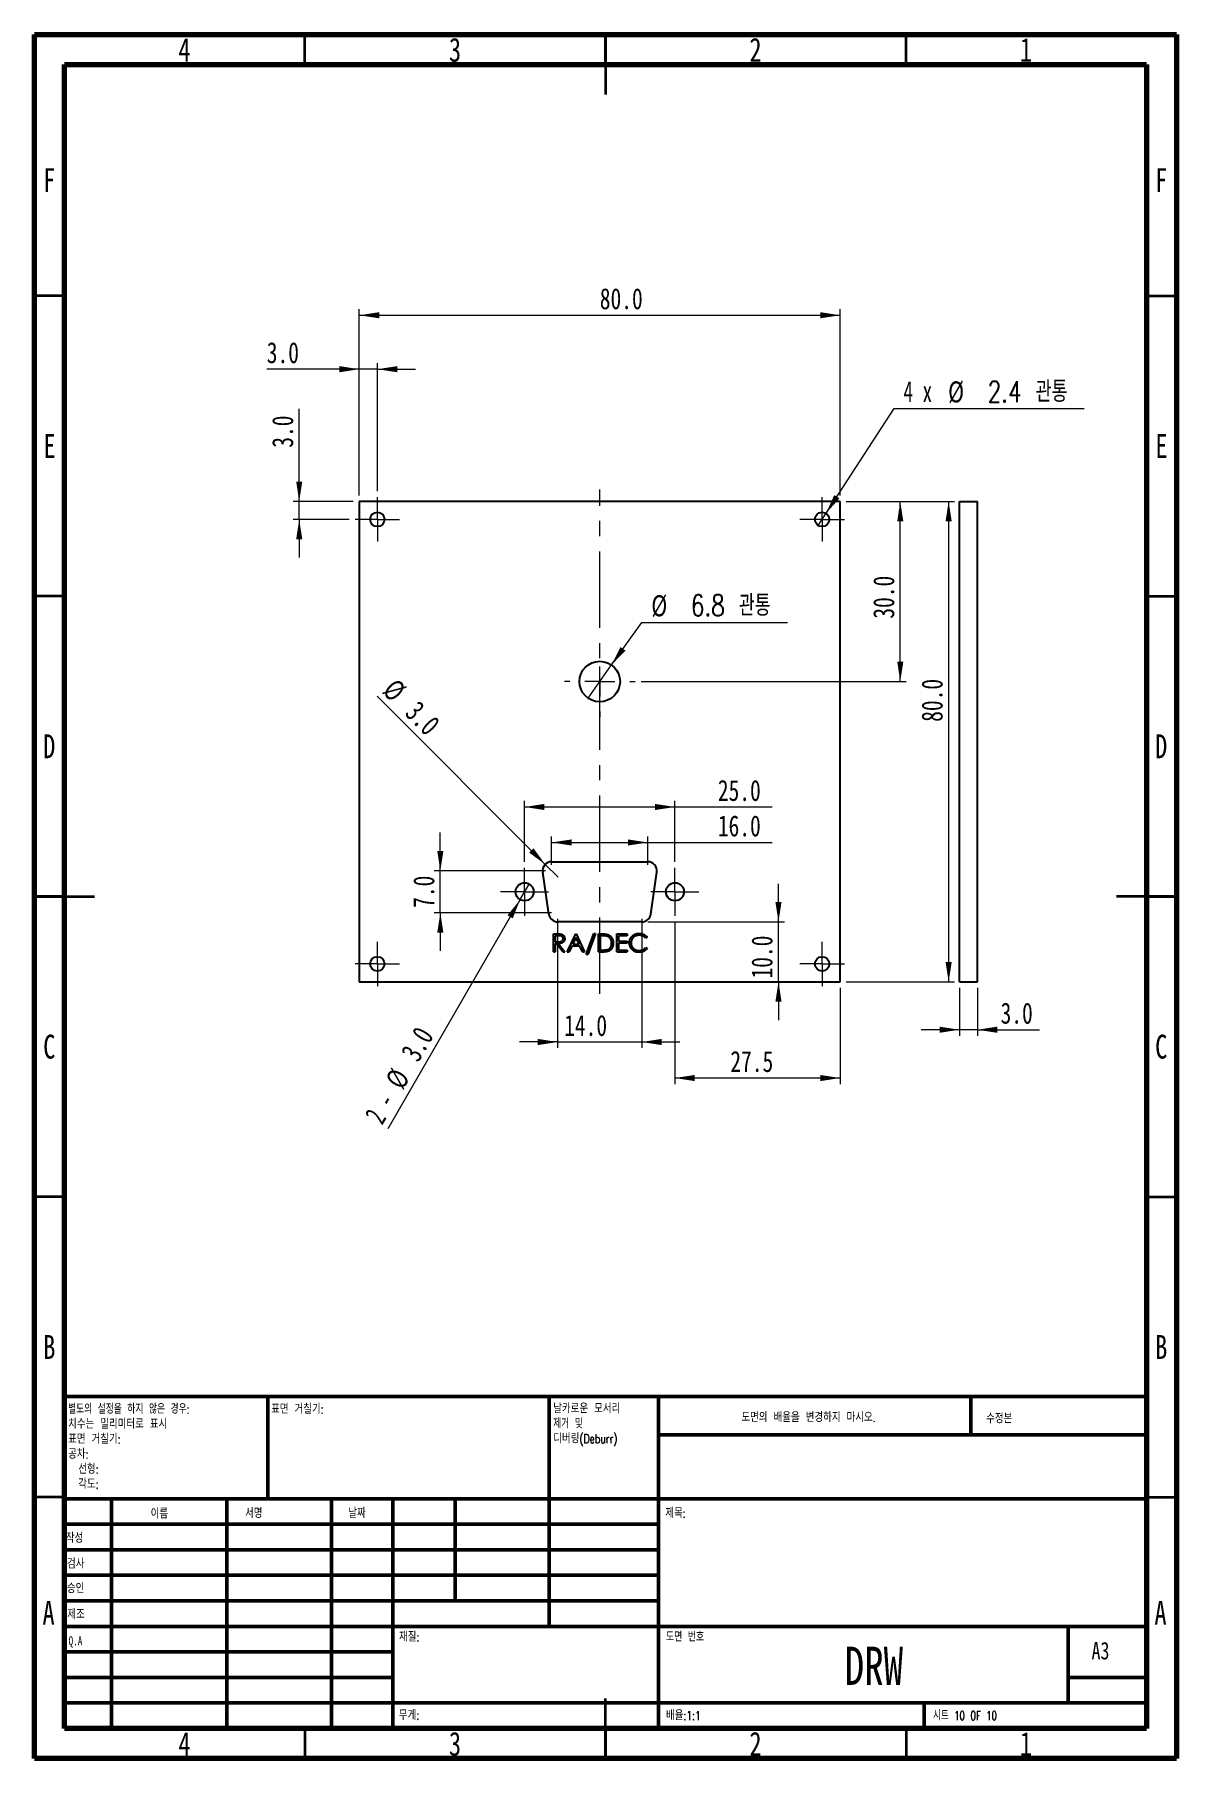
# Paper-space layout '시트10' of a CAD drawing. Header units: millimetres. Extents: x 15 to 205, y 5 to 292.
import ezdxf

# ---------------------------------------------------------------- set-up
doc = ezdxf.new("R2010")
doc.units = ezdxf.units.MM
doc.linetypes.add('CENTERX2', pattern=[20.32, 12.7, -2.54, 2.54, -2.54])
doc.styles.add('SLDTEXTSTYLE0', font='TXT', dxfattribs={"width": 0.75})
doc.styles.add('SLDTEXTSTYLE1', font='TXT', dxfattribs={"width": 0.75, "bigfont": 'bigfont'})
doc.styles.add('SLDTEXTSTYLE12', font='TXT', dxfattribs={"width": 0.681818, "bigfont": 'bigfont'})
doc.styles.add('SLDTEXTSTYLE2', font='TXT', dxfattribs={"width": 0.691176, "bigfont": 'bigfont'})
doc.styles.add('SLDTEXTSTYLE3', font='TXT', dxfattribs={"width": 0.6875, "bigfont": 'bigfont'})
doc.styles.add('SLDTEXTSTYLE4', font='TXT', dxfattribs={"width": 0.7, "bigfont": 'bigfont'})
doc.styles.add('SLDTEXTSTYLE6', font='TXT', dxfattribs={"width": 0.666667})
doc.dimstyles.new('SLDDIMSTYLE0', dxfattribs={"dimtxt": 3.5, "dimasz": 3.302, "dimexe": 0, "dimexo": 0.0625, "dimgap": 0.875, "dimtad": 1, "dimdec": 1, "dimrnd": 1e-09, "dimzin": 4, "dimdsep": 46, "dimtxsty": 'SLDTEXTSTYLE0', "dimsah": 1, "dimcen": 0.09, "dimadec": 0, "dimazin": 1, "dimtfac": 1, "dimtdec": 1, "dimtofl": 0, "dimtmove": 0, "dimatfit": 3, "dimfxl": 0, "dimfrac": 2, "dimtolj": 1, "dimtzin": 12, "dimarcsym": 0})
doc.dimstyles.new('SLDDIMSTYLE11', dxfattribs={"dimtxt": 3.5, "dimasz": 3.302, "dimexe": 0, "dimexo": 0.0625, "dimgap": 0.875, "dimtad": 1, "dimdec": 1, "dimrnd": 1e-09, "dimzin": 12, "dimdsep": 46, "dimtxsty": 'SLDTEXTSTYLE0', "dimsah": 1, "dimcen": 0.09, "dimadec": 0, "dimazin": 3, "dimtfac": 1, "dimtdec": 1, "dimtofl": 0, "dimtmove": 0, "dimatfit": 3, "dimfxl": 0, "dimfrac": 2, "dimtolj": 1, "dimtzin": 12, "dimarcsym": 0})
doc.dimstyles.new('SLDDIMSTYLE14', dxfattribs={"dimtxt": 3.5, "dimasz": 3.302, "dimexe": 0, "dimexo": 0.0625, "dimgap": 0.875, "dimtad": 0, "dimtih": 1, "dimtoh": 1, "dimdec": 1, "dimrnd": 1e-09, "dimzin": 12, "dimdsep": 46, "dimtxsty": 'SLDTEXTSTYLE0', "dimblk1": 'NONE', "dimsah": 1, "dimcen": 0, "dimadec": 0, "dimazin": 3, "dimtfac": 1, "dimtmove": 0, "dimatfit": 3, "dimldrblk": 'NONE', "dimfxl": 0, "dimfrac": 2, "dimtolj": 1, "dimtzin": 12, "dimarcsym": 0})
doc.dimstyles.new('SLDDIMSTYLE2', dxfattribs={"dimtxt": 3.5, "dimasz": 3.302, "dimexe": 0, "dimexo": 0.0625, "dimgap": 0.875, "dimtad": 0, "dimtih": 1, "dimtoh": 1, "dimdec": 1, "dimrnd": 1e-09, "dimzin": 12, "dimdsep": 46, "dimtxsty": 'SLDTEXTSTYLE0', "dimblk1": 'NONE', "dimsah": 1, "dimcen": 0, "dimadec": 0, "dimazin": 3, "dimtfac": 1, "dimtdec": 1, "dimtmove": 0, "dimatfit": 3, "dimldrblk": 'NONE', "dimfxl": 0, "dimfrac": 2, "dimtolj": 1, "dimtzin": 12, "dimarcsym": 0})
doc.dimstyles.new('SLDDIMSTYLE6', dxfattribs={"dimtxt": 3.5, "dimasz": 3.302, "dimexe": 0, "dimexo": 0.0625, "dimgap": 0.875, "dimtad": 1, "dimdec": 1, "dimrnd": 1e-09, "dimzin": 4, "dimdsep": 46, "dimtxsty": 'SLDTEXTSTYLE0', "dimsah": 1, "dimcen": 0.09, "dimadec": 0, "dimazin": 1, "dimtfac": 1, "dimtdec": 1, "dimtmove": 0, "dimatfit": 0, "dimfxl": 0, "dimfrac": 2, "dimtolj": 1, "dimtzin": 12, "dimarcsym": 0})
doc.dimstyles.new('SLDDIMSTYLE7', dxfattribs={"dimtxt": 3.5, "dimasz": 3.302, "dimexe": 0, "dimexo": 0.0625, "dimgap": 0.875, "dimtad": 1, "dimdec": 1, "dimrnd": 1e-09, "dimzin": 4, "dimdsep": 46, "dimtxsty": 'SLDTEXTSTYLE0', "dimblk1": 'NONE', "dimsah": 1, "dimcen": 0, "dimadec": 0, "dimazin": 1, "dimtfac": 1, "dimtdec": 1, "dimtmove": 0, "dimatfit": 3, "dimldrblk": 'NONE', "dimfxl": 0, "dimfrac": 2, "dimtolj": 1, "dimtzin": 12, "dimarcsym": 0})

# ---------------------------------------------------------------- blocks, each defined once
blk = doc.blocks.new('SW_NOTE_0_20')
at = {"color": 0, "linetype": 'Continuous', "lineweight": 0, "char_height": 1.5, "attachment_point": 1}
for s, insert, style in [('별도의 설정을 하지 않은 경우:', (0, 1.93), 'SLDTEXTSTYLE2'), ('치수는 밀리미터로 표시', (0, -0.57), 'SLDTEXTSTYLE1'), ('표면 거칠기:', (0, -3.07), 'SLDTEXTSTYLE1'), ('공차:', (0, -5.57), 'SLDTEXTSTYLE1'), ('선형:', (1.69, -8.07), 'SLDTEXTSTYLE1'), ('각도:', (1.69, -10.57), 'SLDTEXTSTYLE1')]:
    blk.add_mtext(s, dxfattribs=dict(at, insert=insert, style=style))
blk = doc.blocks.new('SW_NOTE_0_21')
at = {"color": 0, "linetype": 'Continuous', "lineweight": 0, "char_height": 1.5, "attachment_point": 1}
for s, insert, style in [('날카로운 모서리', (0, 1.93), 'SLDTEXTSTYLE1'), ('제거 및', (0, -0.57), 'SLDTEXTSTYLE3'), ('디버링(Deburr)', (0, -3.07), 'SLDTEXTSTYLE1')]:
    blk.add_mtext(s, dxfattribs=dict(at, insert=insert, style=style))
blk = doc.blocks.new('_D_91')
at = {"color": 7, "linetype": 'Continuous', "lineweight": 0}
for p, q in [((69.04, 215.28), (69.04, 246.26)), ((69.04, 245.26), (149.04, 245.26)), ((149.04, 215.28), (149.04, 246.26))]:
    blk.add_line(p, q, dxfattribs=at)
at = {"color": 7, "linetype": 'Continuous', "lineweight": 18}
for points in [[(69.04, 245.26), (72.35, 244.75), (72.35, 245.77)], [(149.04, 245.26), (145.74, 245.77), (145.74, 244.75)]]:
    blk.add_solid(points, dxfattribs=at)
at = {"color": 7, "linetype": 'Continuous', "lineweight": 18, "insert": (109.05, 249.77), "char_height": 3.5, "attachment_point": 1, "style": 'SLDTEXTSTYLE0'}
blk.add_mtext('80.0', dxfattribs=at)
blk = doc.blocks.new('_D_92')
at = {"color": 7, "linetype": 'Continuous', "lineweight": 0}
for p, q in [((150.04, 214.28), (168.09, 214.28)), ((167.09, 214.28), (167.09, 134.28)), ((150.04, 134.28), (168.09, 134.28))]:
    blk.add_line(p, q, dxfattribs=at)
at = {"color": 7, "linetype": 'Continuous', "lineweight": 18}
for points in [[(167.09, 214.28), (166.58, 210.98), (167.6, 210.98)], [(167.09, 134.28), (167.6, 137.58), (166.58, 137.58)]]:
    blk.add_solid(points, dxfattribs=at)
at = {"color": 7, "linetype": 'Continuous', "lineweight": 18, "insert": (162.58, 177.58), "char_height": 3.5, "attachment_point": 1, "rotation": 90, "style": 'SLDTEXTSTYLE0'}
blk.add_mtext('80.0', dxfattribs=at)
blk = doc.blocks.new('_D_93')
at = {"color": 7, "linetype": 'Continuous', "lineweight": 0}
for q in [(71.99, 181.84), (102.1, 151.72)]:
    blk.add_line((99.98, 153.84), q, dxfattribs=at)
at = {"color": 7, "linetype": 'Continuous', "lineweight": 18}
blk.add_solid([(99.98, 153.84), (98.01, 156.53), (97.29, 155.81)], dxfattribs=at)
at = {"color": 7, "linetype": 'Continuous', "lineweight": 18, "char_height": 3.5, "attachment_point": 1, "rotation": 315, "style": 'SLDTEXTSTYLE0'}
for s, insert in [('%%c', (75.17, 185.02)), ('3.0', (78.94, 181.32))]:
    blk.add_mtext(s, dxfattribs=dict(at, insert=insert))
blk = doc.blocks.new('_None')
blk = doc.blocks.new('_D_94')
at = {"color": 7, "linetype": 'Continuous', "lineweight": 0}
for p, q in [((101.04, 153.78), (101.04, 158.49)), ((117.04, 153.78), (117.04, 158.49)), ((101.04, 157.49), (117.04, 157.49)), ((117.04, 157.49), (137.74, 157.49))]:
    blk.add_line(p, q, dxfattribs=at)
at = {"color": 7, "linetype": 'Continuous', "lineweight": 18}
for points in [[(101.04, 157.49), (104.35, 156.99), (104.35, 158)], [(117.04, 157.49), (113.74, 158), (113.74, 156.99)]]:
    blk.add_solid(points, dxfattribs=at)
at = {"color": 7, "linetype": 'Continuous', "lineweight": 18, "insert": (128.69, 162.01), "char_height": 3.5, "attachment_point": 1, "style": 'SLDTEXTSTYLE0'}
blk.add_mtext('16.0', dxfattribs=at)
blk = doc.blocks.new('_D_95')
at = {"color": 7, "linetype": 'Continuous', "lineweight": 0}
for p, q in [((102.04, 144.78), (102.04, 123.28)), ((116.04, 144.78), (116.04, 123.28)), ((102.04, 124.28), (95.69, 124.28)), ((102.04, 124.28), (116.04, 124.28)), ((116.04, 124.28), (122.39, 124.28))]:
    blk.add_line(p, q, dxfattribs=at)
at = {"color": 7, "linetype": 'Continuous', "lineweight": 18}
for points in [[(102.04, 124.28), (98.74, 124.79), (98.74, 123.77)], [(116.04, 124.28), (119.35, 123.77), (119.35, 124.79)]]:
    blk.add_solid(points, dxfattribs=at)
at = {"color": 7, "linetype": 'Continuous', "lineweight": 18, "insert": (103.12, 128.79), "char_height": 3.5, "attachment_point": 1, "style": 'SLDTEXTSTYLE0'}
blk.add_mtext('14.0', dxfattribs=at)
blk = doc.blocks.new('_D_96')
at = {"color": 7, "linetype": 'Continuous', "lineweight": 0}
for p, q in [((82.52, 152.78), (82.52, 159.13)), ((100.04, 152.78), (81.52, 152.78)), ((82.52, 145.78), (82.52, 152.78)), ((101.04, 145.78), (81.52, 145.78)), ((82.52, 145.78), (82.52, 139.43))]:
    blk.add_line(p, q, dxfattribs=at)
at = {"color": 7, "linetype": 'Continuous', "lineweight": 18}
for points in [[(82.52, 152.78), (83.03, 156.08), (82.01, 156.08)], [(82.52, 145.78), (82.01, 142.48), (83.03, 142.48)]]:
    blk.add_solid(points, dxfattribs=at)
at = {"color": 7, "linetype": 'Continuous', "lineweight": 18, "insert": (78.01, 146.61), "char_height": 3.5, "attachment_point": 1, "rotation": 90, "style": 'SLDTEXTSTYLE0'}
blk.add_mtext('7.0', dxfattribs=at)
blk = doc.blocks.new('_D_97')
at = {"color": 7, "linetype": 'Continuous', "lineweight": 0}
for p, q in [((138.78, 144.28), (138.78, 150.63)), ((117.04, 144.28), (139.78, 144.28)), ((138.78, 134.28), (138.78, 144.28)), ((138.78, 134.28), (138.78, 127.93))]:
    blk.add_line(p, q, dxfattribs=at)
at = {"color": 7, "linetype": 'Continuous', "lineweight": 18}
for points in [[(138.78, 144.28), (139.29, 147.58), (138.27, 147.58)], [(138.78, 134.28), (138.27, 130.98), (139.29, 130.98)]]:
    blk.add_solid(points, dxfattribs=at)
at = {"color": 7, "linetype": 'Continuous', "lineweight": 18, "insert": (134.27, 134.85), "char_height": 3.5, "attachment_point": 1, "rotation": 90, "style": 'SLDTEXTSTYLE0'}
blk.add_mtext('10.0', dxfattribs=at)
blk = doc.blocks.new('_D_98')
at = {"color": 7, "linetype": 'Continuous', "lineweight": 0}
for p, q in [((96.54, 154.28), (96.54, 164.4)), ((121.54, 154.28), (121.54, 164.4)), ((96.54, 163.4), (121.54, 163.4)), ((121.54, 163.4), (137.74, 163.4))]:
    blk.add_line(p, q, dxfattribs=at)
at = {"color": 7, "linetype": 'Continuous', "lineweight": 18}
for points in [[(96.54, 163.4), (99.85, 162.89), (99.85, 163.91)], [(121.54, 163.4), (118.24, 163.91), (118.24, 162.89)]]:
    blk.add_solid(points, dxfattribs=at)
at = {"color": 7, "linetype": 'Continuous', "lineweight": 18, "insert": (128.69, 167.91), "char_height": 3.5, "attachment_point": 1, "style": 'SLDTEXTSTYLE0'}
blk.add_mtext('25.0', dxfattribs=at)
blk = doc.blocks.new('_D_99')
at = {"color": 7, "linetype": 'Continuous', "lineweight": 0}
for q in [(97.29, 150.58), (73.76, 109.81)]:
    blk.add_line((95.79, 147.98), q, dxfattribs=at)
at = {"color": 7, "linetype": 'Continuous', "lineweight": 18}
blk.add_solid([(95.79, 147.98), (93.7, 145.37), (94.58, 144.87)], dxfattribs=at)
at = {"color": 7, "linetype": 'Continuous', "lineweight": 18, "char_height": 3.5, "attachment_point": 1, "rotation": 60}
for s, insert, style in [('3.0', (75.81, 122.49), 'SLDTEXTSTYLE0'), ('%%c', (73.22, 117.89), 'SLDTEXTSTYLE0'), ('2 -', (69.81, 112.09), 'SLDTEXTSTYLE6')]:
    blk.add_mtext(s, dxfattribs=dict(at, insert=insert, style=style))
blk = doc.blocks.new('_D_100')
at = {"color": 7, "linetype": 'Continuous', "lineweight": 0}
for p, q in [((111, 187.04), (116.03, 194.14)), ((116.03, 194.14), (140.27, 194.14)), ((107.09, 181.52), (111, 187.04))]:
    blk.add_line(p, q, dxfattribs=at)
at = {"color": 7, "linetype": 'Continuous', "lineweight": 18}
blk.add_solid([(111, 187.04), (113.32, 189.44), (112.49, 190.02)], dxfattribs=at)
at = {"color": 7, "linetype": 'Continuous', "lineweight": 18, "char_height": 3.5, "attachment_point": 1}
for s, insert, style in [('%%c', (117.62, 198.65), 'SLDTEXTSTYLE0'), ('6.8 관통', (124.21, 198.71), 'SLDTEXTSTYLE1')]:
    blk.add_mtext(s, dxfattribs=dict(at, insert=insert, style=style))
blk = doc.blocks.new('_D_101')
at = {"color": 7, "linetype": 'Continuous', "lineweight": 0}
for p, q in [((121.54, 144.28), (121.54, 117.28)), ((149.04, 133.28), (149.04, 117.28)), ((149.04, 118.28), (121.54, 118.28))]:
    blk.add_line(p, q, dxfattribs=at)
at = {"color": 7, "linetype": 'Continuous', "lineweight": 18}
for points in [[(121.54, 118.28), (124.85, 117.77), (124.85, 118.79)], [(149.04, 118.28), (145.74, 118.79), (145.74, 117.77)]]:
    blk.add_solid(points, dxfattribs=at)
at = {"color": 7, "linetype": 'Continuous', "lineweight": 18, "insert": (130.77, 122.79), "char_height": 3.5, "attachment_point": 1, "style": 'SLDTEXTSTYLE0'}
blk.add_mtext('27.5', dxfattribs=at)
blk = doc.blocks.new('_D_102')
at = {"color": 7, "linetype": 'Continuous', "lineweight": 0}
for p, q in [((59.04, 214.28), (59.04, 229.68)), ((68.04, 214.28), (58.04, 214.28)), ((59.04, 211.28), (59.04, 214.28)), ((67.34, 211.28), (58.04, 211.28)), ((59.04, 211.28), (59.04, 204.93))]:
    blk.add_line(p, q, dxfattribs=at)
at = {"color": 7, "linetype": 'Continuous', "lineweight": 18}
for points in [[(59.04, 214.28), (59.55, 217.58), (58.54, 217.58)], [(59.04, 211.28), (58.54, 207.98), (59.55, 207.98)]]:
    blk.add_solid(points, dxfattribs=at)
at = {"color": 7, "linetype": 'Continuous', "lineweight": 18, "insert": (54.53, 223.21), "char_height": 3.5, "attachment_point": 1, "rotation": 90, "style": 'SLDTEXTSTYLE0'}
blk.add_mtext('3.0', dxfattribs=at)
blk = doc.blocks.new('_D_103')
at = {"color": 7, "linetype": 'Continuous', "lineweight": 0}
for p, q in [((69.04, 236.28), (53.64, 236.28)), ((69.04, 215.28), (69.04, 237.28)), ((72.04, 236.28), (69.04, 236.28)), ((72.04, 215.98), (72.04, 237.28)), ((72.04, 236.28), (78.39, 236.28))]:
    blk.add_line(p, q, dxfattribs=at)
at = {"color": 7, "linetype": 'Continuous', "lineweight": 18}
for points in [[(69.04, 236.28), (65.74, 236.79), (65.74, 235.77)], [(72.04, 236.28), (75.35, 235.77), (75.35, 236.79)]]:
    blk.add_solid(points, dxfattribs=at)
at = {"color": 7, "linetype": 'Continuous', "lineweight": 18, "insert": (53.64, 240.79), "char_height": 3.5, "attachment_point": 1, "style": 'SLDTEXTSTYLE0'}
blk.add_mtext('3.0', dxfattribs=at)
blk = doc.blocks.new('_D_104')
at = {"color": 7, "linetype": 'Continuous', "lineweight": 0}
for p, q in [((146.7, 212.29), (158, 229.74)), ((158, 229.74), (189.65, 229.74)), ((145.39, 210.27), (146.7, 212.29))]:
    blk.add_line(p, q, dxfattribs=at)
at = {"color": 7, "linetype": 'Continuous', "lineweight": 18}
blk.add_solid([(146.7, 212.29), (148.92, 214.78), (148.06, 215.33)], dxfattribs=at)
at = {"color": 7, "linetype": 'Continuous', "lineweight": 18, "char_height": 3.5, "attachment_point": 1}
for s, insert, style in [('4 x', (159.58, 234.31), 'SLDTEXTSTYLE6'), ('%%c', (167, 234.25), 'SLDTEXTSTYLE0'), ('2.4 관통', (173.59, 234.31), 'SLDTEXTSTYLE1')]:
    blk.add_mtext(s, dxfattribs=dict(at, insert=insert, style=style))
blk = doc.blocks.new('_D_105')
at = {"color": 7, "linetype": 'Continuous', "lineweight": 0}
for p, q in [((150.04, 214.28), (160.04, 214.28)), ((159.04, 184.28), (159.04, 214.28)), ((115.92, 184.28), (160.04, 184.28))]:
    blk.add_line(p, q, dxfattribs=at)
at = {"color": 7, "linetype": 'Continuous', "lineweight": 18}
for points in [[(159.04, 214.28), (158.54, 210.98), (159.55, 210.98)], [(159.04, 184.28), (159.55, 187.58), (158.54, 187.58)]]:
    blk.add_solid(points, dxfattribs=at)
at = {"color": 7, "linetype": 'Continuous', "lineweight": 18, "insert": (154.53, 194.75), "char_height": 3.5, "attachment_point": 1, "rotation": 90, "style": 'SLDTEXTSTYLE0'}
blk.add_mtext('30.0', dxfattribs=at)
blk = doc.blocks.new('SW_CENTERMARKSYMBOL_46')
at = {"color": 0, "linetype": 'Continuous', "lineweight": 18}
for p, q in [((0, 2.5), (0, 3.7)), ((-2.5, 0), (-3.7, 0)), ((0, 0), (-2.5, 0)), ((0, 0), (0, 2.5)), ((0, 0), (0, -2.5)), ((0, 0), (2.5, 0)), ((2.5, 0), (3.7, 0)), ((0, -2.5), (0, -3.7))]:
    blk.add_line(p, q, dxfattribs=at)
blk = doc.blocks.new('SW_CENTERMARKSYMBOL_47')
at = {"color": 0, "linetype": 'Continuous', "lineweight": 18}
for p, q in [((0, 2.5), (0, 3.7)), ((-2.5, 0), (-3.7, 0)), ((0, 0), (-2.5, 0)), ((0, 0), (0, 2.5)), ((0, 0), (0, -2.5)), ((0, 0), (2.5, 0)), ((2.5, 0), (3.7, 0)), ((0, -2.5), (0, -3.7))]:
    blk.add_line(p, q, dxfattribs=at)
blk = doc.blocks.new('SW_CENTERMARKSYMBOL_48')
at = {"color": 0, "linetype": 'Continuous', "lineweight": 18}
for p, q in [((0, 2.5), (0, 3.7)), ((-2.5, 0), (-3.7, 0)), ((0, 0), (-2.5, 0)), ((0, 0), (0, 2.5)), ((0, 0), (0, -2.5)), ((0, 0), (2.5, 0)), ((2.5, 0), (3.7, 0)), ((0, -2.5), (0, -3.7))]:
    blk.add_line(p, q, dxfattribs=at)
blk = doc.blocks.new('SW_CENTERMARKSYMBOL_49')
at = {"color": 0, "linetype": 'Continuous', "lineweight": 18}
for p, q in [((0, 2.5), (0, 3.7)), ((-2.5, 0), (-3.7, 0)), ((0, 0), (-2.5, 0)), ((0, 0), (0, 2.5)), ((0, 0), (0, -2.5)), ((0, 0), (2.5, 0)), ((2.5, 0), (3.7, 0)), ((0, -2.5), (0, -3.7))]:
    blk.add_line(p, q, dxfattribs=at)
blk = doc.blocks.new('SW_CENTERMARKSYMBOL_50')
at = {"color": 0, "linetype": 'Continuous', "lineweight": 18}
for p, q in [((0, 2.5), (0, 4)), ((-2.5, 0), (-4, 0)), ((0, 0), (-2.5, 0)), ((0, 0), (0, 2.5)), ((0, 0), (0, -2.5)), ((0, 0), (2.5, 0)), ((2.5, 0), (4, 0)), ((0, -2.5), (0, -4))]:
    blk.add_line(p, q, dxfattribs=at)
blk = doc.blocks.new('SW_CENTERMARKSYMBOL_51')
at = {"color": 0, "linetype": 'Continuous', "lineweight": 18}
for p, q in [((0, 2.5), (0, 4)), ((-2.5, 0), (-4, 0)), ((0, 0), (-2.5, 0)), ((0, 0), (0, 2.5)), ((0, 0), (0, -2.5)), ((0, 0), (2.5, 0)), ((2.5, 0), (4, 0)), ((0, -2.5), (0, -4))]:
    blk.add_line(p, q, dxfattribs=at)
blk = doc.blocks.new('SW_CENTERMARKSYMBOL_52')
at = {"color": 0, "linetype": 'Continuous', "lineweight": 18}
for p, q in [((0, 5), (0, 5.8782)), ((-5, 0), (-5.8782, 0)), ((0, 0), (-2.5, 0)), ((0, 0), (0, 2.5)), ((0, 0), (0, -2.5)), ((0, 0), (2.5, 0)), ((5, 0), (5.8782, 0)), ((0, -5), (0, -5.8782))]:
    blk.add_line(p, q, dxfattribs=at)
blk = doc.blocks.new('_D_106')
at = {"color": 7, "linetype": 'Continuous', "lineweight": 0}
for p, q in [((168.87, 133.28), (168.87, 125.32)), ((171.87, 133.28), (171.87, 125.32)), ((168.87, 126.32), (162.52, 126.32)), ((171.87, 126.32), (168.87, 126.32)), ((171.87, 126.32), (182.19, 126.32))]:
    blk.add_line(p, q, dxfattribs=at)
at = {"color": 7, "linetype": 'Continuous', "lineweight": 18}
for points in [[(168.87, 126.32), (165.57, 126.83), (165.57, 125.81)], [(171.87, 126.32), (175.18, 125.81), (175.18, 126.83)]]:
    blk.add_solid(points, dxfattribs=at)
at = {"color": 7, "linetype": 'Continuous', "lineweight": 18, "insert": (175.73, 130.83), "char_height": 3.5, "attachment_point": 1, "style": 'SLDTEXTSTYLE0'}
blk.add_mtext('3.0', dxfattribs=at)

psp = doc.layouts.new('시트10')

# ---------------------------------------------------------------- linework, layer by layer
at = {"color": 7, "linetype": 'Continuous', "lineweight": 70}
for p, q in [((15, 5), (15, 292)), ((15, 292), (205, 292)), ((205, 292), (205, 5)), ((20, 10), (20, 287)), ((20, 287), (200, 287)), ((200, 287), (200, 10)), ((200, 10), (20, 10)), ((205, 5), (15, 5))]:
    psp.add_line(p, q, dxfattribs=at)
at = {"color": 7, "linetype": 'Continuous', "lineweight": 35}
for p, q in [((60, 287), (60, 292)), ((110, 292), (110, 282)), ((110, 287), (110, 292)), ((160, 287), (160, 292)), ((20, 248.5), (15, 248.5)), ((200, 248.5), (205, 248.5)), ((20, 198.5), (15, 198.5)), ((200, 198.5), (205, 198.5)), ((15, 148.5), (25, 148.5)), ((20, 148.5), (15, 148.5)), ((205, 148.5), (195, 148.5)), ((200, 148.5), (205, 148.5)), ((20, 98.5), (15, 98.5)), ((200, 98.5), (205, 98.5)), ((20, 48.5), (15, 48.5)), ((200, 48.5), (205, 48.5)), ((110, 5), (110, 15)), ((60, 10), (60, 5)), ((110, 10), (110, 5)), ((160, 10), (160, 5))]:
    psp.add_line(p, q, dxfattribs=at)
at = {"color": 7, "linetype": 'CENTERX2', "lineweight": 18}
psp.add_line((109.04, 132.28), (109.04, 216.28), dxfattribs=at)
at = {"color": 7, "linetype": 'Continuous', "lineweight": 25}
for p, q in [((69.04, 214.28), (69.04, 134.28)), ((149.04, 214.28), (69.04, 214.28)), ((149.04, 134.28), (149.04, 214.28)), ((168.87, 134.28), (168.87, 214.28)), ((168.87, 214.28), (171.87, 214.28)), ((171.87, 134.28), (171.87, 214.28)), ((100.56, 145.57), (99.56, 152.57)), ((101.04, 154.28), (117.04, 154.28)), ((117.53, 145.57), (118.53, 152.57)), ((116.04, 144.28), (102.04, 144.28)), ((101.33, 142.28), (101.93, 142.28)), ((101.33, 139.28), (101.33, 142.28)), ((101.6, 141.97), (101.6, 140.97)), ((102.16, 141.97), (101.6, 141.97)), ((101.6, 140.97), (102.15, 140.97)), ((101.6, 140.66), (101.6, 139.28)), ((101.82, 140.66), (101.6, 140.66)), ((102.92, 139.28), (101.82, 140.66)), ((102.15, 140.66), (103.26, 139.28)), ((103.64, 139.28), (105.06, 142.28)), ((105.08, 141.69), (104.54, 140.55)), ((105.06, 142.28), (105.1, 142.28)), ((105.61, 140.55), (105.08, 141.69)), ((105.1, 142.28), (106.49, 139.28)), ((106.79, 138.86), (108.05, 142.36)), ((108.33, 142.36), (107.08, 138.86)), ((108.05, 142.36), (108.33, 142.36)), ((108.83, 142.28), (109.44, 142.28)), ((108.83, 139.28), (108.83, 142.28)), ((109.31, 141.97), (109.1, 141.97)), ((109.1, 141.97), (109.1, 139.59)), ((111.91, 142.28), (113.6, 142.28)), ((111.91, 139.28), (111.91, 142.28)), ((112.18, 141.97), (112.18, 141.05)), ((113.6, 141.97), (112.18, 141.97)), ((112.18, 141.05), (113.6, 141.05)), ((112.18, 140.74), (112.18, 139.59)), ((113.6, 140.74), (112.18, 140.74)), ((113.6, 142.28), (113.6, 141.97)), ((113.6, 141.05), (113.6, 140.74)), ((116.91, 141.73), (116.67, 141.55)), ((168.87, 141.97), (168.85, 141.97)), ((168.85, 140.97), (168.87, 140.97)), ((101.33, 139.28), (101.6, 139.28)), ((102.92, 139.28), (103.26, 139.28)), ((103.64, 139.28), (103.93, 139.28)), ((104.39, 140.24), (103.93, 139.28)), ((105.75, 140.24), (104.39, 140.24)), ((104.54, 140.55), (105.61, 140.55)), ((106.19, 139.28), (105.75, 140.24)), ((106.19, 139.28), (106.49, 139.28)), ((107.08, 138.86), (106.79, 138.86)), ((108.83, 139.28), (109.79, 139.28)), ((109.1, 139.59), (109.45, 139.59)), ((111.91, 139.28), (113.6, 139.28)), ((112.18, 139.59), (113.6, 139.59)), ((113.6, 139.59), (113.6, 139.28)), ((115.05, 139.28), (116.13, 139.28)), ((116.67, 140.01), (116.91, 139.83)), ((69.04, 134.28), (149.04, 134.28)), ((168.87, 134.28), (171.87, 134.28))]:
    psp.add_line(p, q, dxfattribs=at)
at = {"color": 7, "linetype": 'Continuous', "lineweight": 50}
for p, q in [((20, 65.25), (200, 65.25)), ((20, 65.25), (20, 10)), ((53.8, 48.25), (53.8, 65.25)), ((100.6, 65.25), (100.6, 27)), ((118.8, 65.25), (118.8, 10)), ((170.8, 58.88), (170.8, 65.25)), ((200, 58.88), (118.8, 58.88)), ((200, 48.25), (20, 48.25)), ((27.8, 48.25), (27.8, 10)), ((46.99, 48.25), (46.99, 10)), ((64.4, 48.25), (64.4, 10)), ((74.6, 10), (74.6, 48.25)), ((85, 31.25), (85, 48.25)), ((118.8, 44), (20, 44)), ((118.8, 39.75), (20, 39.75)), ((118.8, 35.5), (20, 35.5)), ((118.8, 31.25), (20, 31.25)), ((74.6, 27), (20, 27)), ((74.6, 27), (200, 27)), ((187, 14.25), (187, 27)), ((74.6, 22.75), (20, 22.75)), ((74.6, 18.5), (20, 18.5)), ((200, 18.5), (187, 18.5)), ((20, 14.25), (200, 14.25)), ((163, 10), (163, 14.25))]:
    psp.add_line(p, q, dxfattribs=at)
at = {"color": 7, "linetype": 'Continuous', "lineweight": 25}
for centre, radius in [((72.04, 211.28), 1.2), ((146.04, 211.28), 1.2), ((109.04, 184.28), 3.38), ((96.54, 149.28), 1.5), ((121.54, 149.28), 1.5), ((72.04, 137.28), 1.2), ((146.04, 137.28), 1.2)]:
    psp.add_circle(centre, radius, dxfattribs=at)
for centre, start, end in [((101.04, 152.78), 90, 188.1301), ((117.04, 152.78), 351.8699, 90), ((102.04, 145.78), 188.1301, 270), ((116.04, 145.78), 270, 351.8699)]:
    psp.add_arc(centre, 1.5, start, end, dxfattribs=at)
for points, knots in [([(101.93, 142.28), (102.01, 142.28), (102.12, 142.28), (102.26, 142.27), (102.35, 142.27), (102.43, 142.26), (102.52, 142.26), (102.58, 142.25), (102.61, 142.24)], [0, 0, 0, 0, 0.338434, 0.484822, 0.617158, 0.734698, 0.837385, 1, 1, 1, 1]), ([(103.22, 141.48), (103.22, 141.4), (103.2, 141.28), (103.15, 141.14), (103.1, 141.04), (103.04, 140.95), (102.96, 140.88), (102.86, 140.81), (102.78, 140.77), (102.7, 140.74), (102.64, 140.72), (102.57, 140.7), (102.5, 140.69), (102.42, 140.68), (102.3, 140.67), (102.21, 140.66), (102.15, 140.66)], [0, 0, 0, 0, 0.153721, 0.226714, 0.299191, 0.37119, 0.443006, 0.516689, 0.593217, 0.633873, 0.676989, 0.7229, 0.771959, 0.824211, 0.879379, 1, 1, 1, 1]), ([(102.15, 140.97), (102.2, 140.97), (102.27, 140.97), (102.36, 140.97), (102.43, 140.98), (102.48, 140.99), (102.53, 141), (102.58, 141.01), (102.63, 141.03), (102.69, 141.05), (102.76, 141.09), (102.82, 141.14), (102.86, 141.2), (102.9, 141.26), (102.94, 141.35), (102.95, 141.43), (102.95, 141.48)], [0, 0, 0, 0, 0.138913, 0.201185, 0.259124, 0.312255, 0.360682, 0.405086, 0.445102, 0.518778, 0.589462, 0.658462, 0.727283, 0.796322, 0.863175, 1, 1, 1, 1]), ([(102.95, 141.48), (102.95, 141.52), (102.94, 141.6), (102.9, 141.68), (102.86, 141.75), (102.82, 141.8), (102.76, 141.85), (102.7, 141.89), (102.64, 141.92), (102.59, 141.93), (102.55, 141.94), (102.5, 141.95), (102.44, 141.96), (102.38, 141.96), (102.29, 141.97), (102.21, 141.97), (102.16, 141.97)], [0, 0, 0, 0, 0.136365, 0.204019, 0.273064, 0.342913, 0.410965, 0.479169, 0.549308, 0.587652, 0.630647, 0.678879, 0.731934, 0.791111, 0.855283, 1, 1, 1, 1]), ([(102.61, 142.24), (102.66, 142.23), (102.72, 142.21), (102.8, 142.17), (102.86, 142.14), (102.91, 142.11), (102.96, 142.07), (103.01, 142.02), (103.05, 141.97), (103.09, 141.92), (103.12, 141.87), (103.15, 141.81), (103.18, 141.75), (103.19, 141.68), (103.21, 141.59), (103.22, 141.52), (103.22, 141.48)], [0, 0, 0, 0, 0.127064, 0.188745, 0.249132, 0.309453, 0.369827, 0.43065, 0.492352, 0.554072, 0.61569, 0.676798, 0.738439, 0.801317, 0.865185, 1, 1, 1, 1]), ([(110.23, 141.89), (110.18, 141.9), (110.09, 141.92), (109.97, 141.94), (109.86, 141.95), (109.74, 141.96), (109.56, 141.97), (109.41, 141.97), (109.31, 141.97)], [0, 0, 0, 0, 0.179285, 0.286583, 0.405111, 0.535593, 0.67819, 1, 1, 1, 1]), ([(109.44, 142.28), (109.54, 142.28), (109.69, 142.28), (109.88, 142.26), (110, 142.25), (110.11, 142.24), (110.24, 142.21), (110.33, 142.19), (110.39, 142.17)], [0, 0, 0, 0, 0.317406, 0.458844, 0.589367, 0.707831, 0.81577, 1, 1, 1, 1]), ([(111.29, 140.74), (111.29, 140.67), (111.29, 140.56), (111.27, 140.42), (111.25, 140.32), (111.22, 140.22), (111.19, 140.13), (111.15, 140.03), (111.1, 139.95), (111.06, 139.86), (111, 139.79), (110.95, 139.72), (110.89, 139.65), (110.82, 139.59), (110.76, 139.53), (110.69, 139.48), (110.61, 139.44), (110.53, 139.4), (110.44, 139.37), (110.35, 139.34), (110.25, 139.32), (110.14, 139.3), (109.98, 139.28), (109.87, 139.28), (109.79, 139.28)], [0, 0, 0, 0, 0.0908068, 0.1342953, 0.1770244, 0.2188227, 0.2602441, 0.3010799, 0.3416139, 0.3815834, 0.4201196, 0.4580746, 0.4947385, 0.5311946, 0.5669337, 0.6027127, 0.6383266, 0.6748532, 0.7134674, 0.7544418, 0.7978154, 0.8439895, 0.8930716, 0.987759, 0.987759, 0.987759, 0.987759]), ([(111.02, 140.74), (111.03, 140.81), (111.02, 140.91), (111, 141.04), (110.97, 141.14), (110.94, 141.23), (110.91, 141.31), (110.87, 141.39), (110.82, 141.47), (110.76, 141.54), (110.7, 141.61), (110.64, 141.67), (110.57, 141.73), (110.49, 141.78), (110.38, 141.84), (110.29, 141.87), (110.23, 141.89)], [0, 0, 0, 0, 0.137813, 0.203226, 0.267174, 0.330024, 0.391794, 0.453084, 0.514334, 0.575, 0.634865, 0.694116, 0.753442, 0.813126, 0.87408, 1, 1, 1, 1]), ([(110.3, 139.66), (110.36, 139.68), (110.44, 139.71), (110.54, 139.77), (110.6, 139.81), (110.67, 139.86), (110.73, 139.92), (110.78, 139.98), (110.83, 140.05), (110.88, 140.12), (110.92, 140.2), (110.95, 140.28), (110.98, 140.37), (111, 140.45), (111.02, 140.58), (111.02, 140.68), (111.02, 140.74)], [0, 0, 0, 0, 0.123338, 0.183125, 0.241783, 0.300579, 0.35968, 0.418882, 0.479531, 0.540851, 0.602303, 0.664463, 0.727806, 0.792895, 0.859672, 1, 1, 1, 1]), ([(110.39, 142.17), (110.46, 142.15), (110.56, 142.1), (110.68, 142.03), (110.77, 141.96), (110.85, 141.89), (110.92, 141.82), (110.99, 141.73), (111.06, 141.64), (111.11, 141.54), (111.16, 141.44), (111.2, 141.34), (111.24, 141.23), (111.26, 141.11), (111.29, 140.95), (111.29, 140.82), (111.29, 140.74)], [0, 0, 0, 0, 0.121694, 0.181155, 0.239875, 0.298702, 0.357647, 0.417605, 0.478494, 0.540407, 0.602345, 0.665004, 0.728559, 0.793651, 0.860534, 1, 1, 1, 1]), ([(113.99, 140.8), (113.99, 140.9), (114, 141.06), (114.05, 141.26), (114.1, 141.4), (114.16, 141.54), (114.24, 141.67), (114.34, 141.79), (114.44, 141.91), (114.56, 142.01), (114.69, 142.1), (114.82, 142.18), (114.96, 142.25), (115.11, 142.3), (115.32, 142.34), (115.49, 142.36), (115.6, 142.36)], [0, 0, 0, 0, 0.127014, 0.187955, 0.248014, 0.307748, 0.368235, 0.42947, 0.492743, 0.556258, 0.618217, 0.679655, 0.741246, 0.803415, 0.866815, 1, 1, 1, 1]), ([(114.37, 139.73), (114.3, 139.8), (114.22, 139.92), (114.13, 140.08), (114.08, 140.22), (114.04, 140.35), (114, 140.55), (113.99, 140.69), (113.99, 140.8)], [0, 0, 0, 0, 0.247156, 0.36878, 0.490734, 0.613614, 0.738958, 1, 1, 1, 1]), ([(115.58, 142.05), (115.52, 142.05), (115.43, 142.04), (115.32, 142.02), (115.23, 142.01), (115.15, 141.98), (115.07, 141.95), (114.99, 141.92), (114.91, 141.88), (114.83, 141.83), (114.76, 141.79), (114.69, 141.73), (114.63, 141.68), (114.57, 141.62), (114.52, 141.56), (114.47, 141.49), (114.43, 141.42), (114.38, 141.35), (114.35, 141.27), (114.32, 141.2), (114.3, 141.12), (114.28, 141.03), (114.26, 140.92), (114.25, 140.83), (114.26, 140.78)], [0, 0, 0, 0, 0.087502, 0.130463, 0.172752, 0.215403, 0.25765, 0.300153, 0.343121, 0.385925, 0.427686, 0.468818, 0.509492, 0.549883, 0.58998, 0.630405, 0.670869, 0.711384, 0.751627, 0.791776, 0.832459, 0.873319, 0.914543, 1, 1, 1, 1]), ([(114.26, 140.78), (114.25, 140.69), (114.27, 140.56), (114.31, 140.39), (114.35, 140.28), (114.4, 140.17), (114.47, 140.06), (114.55, 139.96), (114.64, 139.87), (114.73, 139.79), (114.84, 139.71), (114.95, 139.65), (115.07, 139.6), (115.19, 139.56), (115.37, 139.52), (115.51, 139.51), (115.6, 139.51)], [0, 0, 0, 0, 0.12629, 0.186726, 0.246146, 0.305576, 0.365429, 0.426326, 0.48884, 0.551725, 0.613919, 0.675484, 0.737334, 0.800229, 0.864502, 1, 1, 1, 1]), ([(116.67, 141.55), (116.64, 141.59), (116.59, 141.65), (116.51, 141.72), (116.46, 141.76), (116.39, 141.81), (116.33, 141.85), (116.26, 141.89), (116.17, 141.93), (116.05, 141.98), (115.85, 142.03), (115.69, 142.05), (115.58, 142.05)], [0, 0, 0, 0, 0.125475, 0.187121, 0.248294, 0.309295, 0.36985, 0.430973, 0.492456, 0.616148, 0.740844, 1, 1, 1, 1]), ([(115.6, 142.36), (115.67, 142.36), (115.77, 142.35), (115.9, 142.33), (116, 142.31), (116.09, 142.29), (116.18, 142.26), (116.27, 142.23), (116.36, 142.19), (116.44, 142.15), (116.52, 142.1), (116.59, 142.05), (116.66, 141.99), (116.73, 141.93), (116.82, 141.85), (116.87, 141.78), (116.91, 141.73)], [0, 0, 0, 0, 0.135683, 0.201215, 0.265682, 0.329267, 0.392395, 0.45507, 0.517127, 0.57879, 0.63974, 0.700192, 0.759806, 0.819628, 0.879355, 1, 1, 1, 1]), ([(109.45, 139.59), (109.54, 139.59), (109.68, 139.59), (109.85, 139.6), (109.97, 139.6), (110.07, 139.62), (110.18, 139.63), (110.26, 139.65), (110.3, 139.66)], [0, 0, 0, 0, 0.330628, 0.475549, 0.606746, 0.725024, 0.829742, 1, 1, 1, 1]), ([(115.05, 139.28), (115.03, 139.29), (114.98, 139.3), (114.9, 139.33), (114.83, 139.37), (114.75, 139.41), (114.68, 139.45), (114.61, 139.5), (114.55, 139.55), (114.46, 139.62), (114.4, 139.68), (114.37, 139.73)], [0.4022052, 0.4022052, 0.4022052, 0.4022052, 0.45618, 0.5169956, 0.5773959, 0.6371983, 0.6969992, 0.7567562, 0.8165539, 0.876948, 1, 1, 1, 1]), ([(115.6, 139.51), (115.7, 139.51), (115.86, 139.52), (116.05, 139.58), (116.19, 139.63), (116.32, 139.7), (116.49, 139.82), (116.6, 139.93), (116.67, 140.01)], [0, 0, 0, 0, 0.252949, 0.374755, 0.49594, 0.617181, 0.740909, 1, 1, 1, 1]), ([(116.91, 139.83), (116.87, 139.78), (116.81, 139.71), (116.73, 139.62), (116.66, 139.56), (116.59, 139.51), (116.51, 139.46), (116.43, 139.41), (116.35, 139.36), (116.27, 139.33), (116.19, 139.3), (116.15, 139.28), (116.13, 139.28)], [0, 0, 0, 0, 0.1230531, 0.183475, 0.2437265, 0.3042789, 0.3648629, 0.4259462, 0.4873912, 0.5492204, 0.6111436, 0.6442706, 0.6442706, 0.6442706, 0.6442706])]:
    psp.add_open_spline(points, degree=3, knots=knots, dxfattribs=at)

# ---------------------------------------------------------------- block references
at = {"color": 7, "linetype": 'Continuous', "lineweight": 0}
for name, p in [('SW_CENTERMARKSYMBOL_49', (72.04, 211.28)), ('SW_CENTERMARKSYMBOL_46', (146.04, 211.28)), ('SW_CENTERMARKSYMBOL_52', (109.04, 184.28)), ('SW_CENTERMARKSYMBOL_51', (96.54, 149.28)), ('SW_CENTERMARKSYMBOL_50', (121.54, 149.28)), ('SW_CENTERMARKSYMBOL_48', (72.04, 137.28)), ('SW_CENTERMARKSYMBOL_47', (146.04, 137.28)), ('SW_NOTE_0_20', (20.59, 61.99)), ('SW_NOTE_0_21', (101.31, 62.07))]:
    psp.add_blockref(name, p, dxfattribs=at)

# ---------------------------------------------------------------- texts
for s, insert, char_height, attachment_point, style in [('4', (39.96, 291.44), 3.97, 2, 'SLDTEXTSTYLE0'), ('3', (84.96, 291.44), 3.97, 2, 'SLDTEXTSTYLE0'), ('2', (134.96, 291.44), 3.97, 2, 'SLDTEXTSTYLE0'), ('1', (179.96, 291.44), 3.97, 2, 'SLDTEXTSTYLE0'), ('F', (17.46, 269.74), 3.97, 2, 'SLDTEXTSTYLE0'), ('F', (202.46, 269.74), 3.97, 2, 'SLDTEXTSTYLE0'), ('E', (17.51, 225.49), 3.97, 2, 'SLDTEXTSTYLE0'), ('E', (202.51, 225.49), 3.97, 2, 'SLDTEXTSTYLE0'), ('D', (17.45, 175.49), 3.97, 2, 'SLDTEXTSTYLE0'), ('D', (202.45, 175.49), 3.97, 2, 'SLDTEXTSTYLE0'), ('C', (17.46, 125.49), 3.97, 2, 'SLDTEXTSTYLE0'), ('C', (202.46, 125.49), 3.97, 2, 'SLDTEXTSTYLE0'), ('B', (17.47, 75.49), 3.97, 2, 'SLDTEXTSTYLE0'), ('B', (202.47, 75.49), 3.97, 2, 'SLDTEXTSTYLE0'), ('표면 거칠기:', (54.37, 63.92), 1.5, 1, 'SLDTEXTSTYLE1'), ('도면의 배율을 변경하지 마시오.', (132.61, 62.53), 1.5, 1, 'SLDTEXTSTYLE1'), ('수정본', (173.33, 62.33), 1.5, 1, 'SLDTEXTSTYLE1'), ('이름', (34.32, 46.5), 1.5, 1, 'SLDTEXTSTYLE1'), ('서명', (50.03, 46.56), 1.5, 1, 'SLDTEXTSTYLE1'), ('날짜', (67.21, 46.58), 1.5, 1, 'SLDTEXTSTYLE1'), ('제목:', (119.96, 46.58), 1.5, 1, 'SLDTEXTSTYLE1'), ('작성', (20.21, 42.43), 1.5, 1, 'SLDTEXTSTYLE1'), ('검사', (20.41, 38.15), 1.5, 1, 'SLDTEXTSTYLE1'), ('승인', (20.4, 34.06), 1.5, 1, 'SLDTEXTSTYLE1'), ('A', (17.34, 31.24), 3.97, 2, 'SLDTEXTSTYLE0'), ('제조', (20.46, 29.73), 1.5, 1, 'SLDTEXTSTYLE1'), ('A', (202.34, 31.24), 3.97, 2, 'SLDTEXTSTYLE0'), ('재질:', (75.65, 25.99), 1.5, 1, 'SLDTEXTSTYLE1'), ('도면 번호', (120.07, 25.99), 1.5, 1, 'SLDTEXTSTYLE4'), ('Q.A', (20.67, 25.35), 1.5, 1, 'SLDTEXTSTYLE0'), ('DRW', (154.66, 23.61), 6.35, 2, 'SLDTEXTSTYLE0'), ('A3', (190.87, 24.41), 2.91, 1, 'SLDTEXTSTYLE0'), ('무게:', (75.62, 12.95), 1.499, 1, 'SLDTEXTSTYLE1'), ('배율:1:1', (120.07, 12.9), 1.5, 1, 'SLDTEXTSTYLE1'), ('시트 10 OF 10', (164.48, 12.9), 1.5, 1, 'SLDTEXTSTYLE12'), ('4', (39.96, 9.44), 3.97, 2, 'SLDTEXTSTYLE0'), ('3', (84.96, 9.44), 3.97, 2, 'SLDTEXTSTYLE0'), ('2', (134.96, 9.44), 3.97, 2, 'SLDTEXTSTYLE0'), ('1', (179.96, 9.44), 3.97, 2, 'SLDTEXTSTYLE0')]:
    psp.add_mtext(s, dxfattribs=dict(at, insert=insert, char_height=char_height, attachment_point=attachment_point, style=style))

# ---------------------------------------------------------------- dimensions: what is measured, and where the dimension line sits
at = {"color": 7, "linetype": 'Continuous', "lineweight": 18}
for base, p1, p2, dimstyle, picture, middle in [((149.04, 245.26), (69.04, 214.28), (149.04, 214.28), 'SLDDIMSTYLE0', '_D_91', (113.58, 245.26)), ((69.04, 236.28), (72.04, 214.98), (69.04, 214.28), 'SLDDIMSTYLE6', '_D_103', (56.87, 236.28)), ((121.54, 166.18), (96.54, 149.28), (121.54, 149.28), 'SLDDIMSTYLE0', '_D_98', (133.22, 166.18)), ((117.04, 160.27), (101.04, 152.78), (117.04, 152.78), 'SLDDIMSTYLE0', '_D_94', (133.22, 160.27)), ((116.04, 127.06), (102.04, 145.78), (116.04, 145.78), 'SLDDIMSTYLE6', '_D_95', (107.64, 127.06)), ((121.54, 118.28), (149.04, 134.28), (121.54, 145.28), 'SLDDIMSTYLE11', '_D_101', (135.29, 118.28)), ((168.87, 129.1), (171.87, 134.28), (168.87, 134.28), 'SLDDIMSTYLE6', '_D_106', (178.96, 129.1))]:
    dim = psp.add_linear_dim(base=base, p1=p1, p2=p2, dimstyle=dimstyle, dxfattribs=at)
    dim.commit()
    dim.dimension.update_dxf_attribs({"geometry": picture, "text_midpoint": middle, "dimtype": 160})
for p1, p2, text, dimstyle, picture, middle in [((145.39, 210.27), (146.7, 212.29), '4 x <> 관통\\P', 'SLDDIMSTYLE14', '_D_104', (174.62, 232.55)), ((107.09, 181.52), (111, 187.04), '<> 관통\\P', 'SLDDIMSTYLE2', '_D_100', (128.94, 196.95)), ((97.29, 150.58), (95.79, 147.98), '2 - <>', 'SLDDIMSTYLE7', '_D_99', (78.32, 117.72))]:
    dim = psp.add_diameter_dim_2p(p1=p1, p2=p2, text=text, dimstyle=dimstyle, dxfattribs=at)
    dim.commit()
    dim.dimension.update_dxf_attribs({"geometry": picture, "text_midpoint": middle, "dimtype": 163})
for base, p1, p2, dimstyle, picture, middle in [((59.04, 214.28), (68.34, 211.28), (69.04, 214.28), 'SLDDIMSTYLE6', '_D_102', (59.04, 226.45)), ((159.04, 214.28), (114.92, 184.28), (149.04, 214.28), 'SLDDIMSTYLE0', '_D_105', (159.04, 199.28)), ((167.09, 134.28), (149.04, 214.28), (149.04, 134.28), 'SLDDIMSTYLE0', '_D_92', (167.09, 182.1)), ((79.74, 152.78), (102.04, 145.78), (101.04, 152.78), 'SLDDIMSTYLE6', '_D_96', (79.74, 149.84)), ((136, 144.28), (149.04, 134.28), (116.04, 144.28), 'SLDDIMSTYLE6', '_D_97', (136, 139.38))]:
    dim = psp.add_linear_dim(base=base, p1=p1, p2=p2, angle=90, dimstyle=dimstyle, dxfattribs=at)
    dim.commit()
    dim.dimension.update_dxf_attribs({"geometry": picture, "text_midpoint": middle, "dimtype": 160})
dim = psp.add_diameter_dim_2p(p1=(102.1, 151.72), p2=(99.98, 153.84), dimstyle='SLDDIMSTYLE7', dxfattribs=at)
dim.commit()
dim.dimension.update_dxf_attribs({"geometry": '_D_93', "text_midpoint": (76.06, 177.76), "dimtype": 163})

doc.saveas('drawing.dxf')
